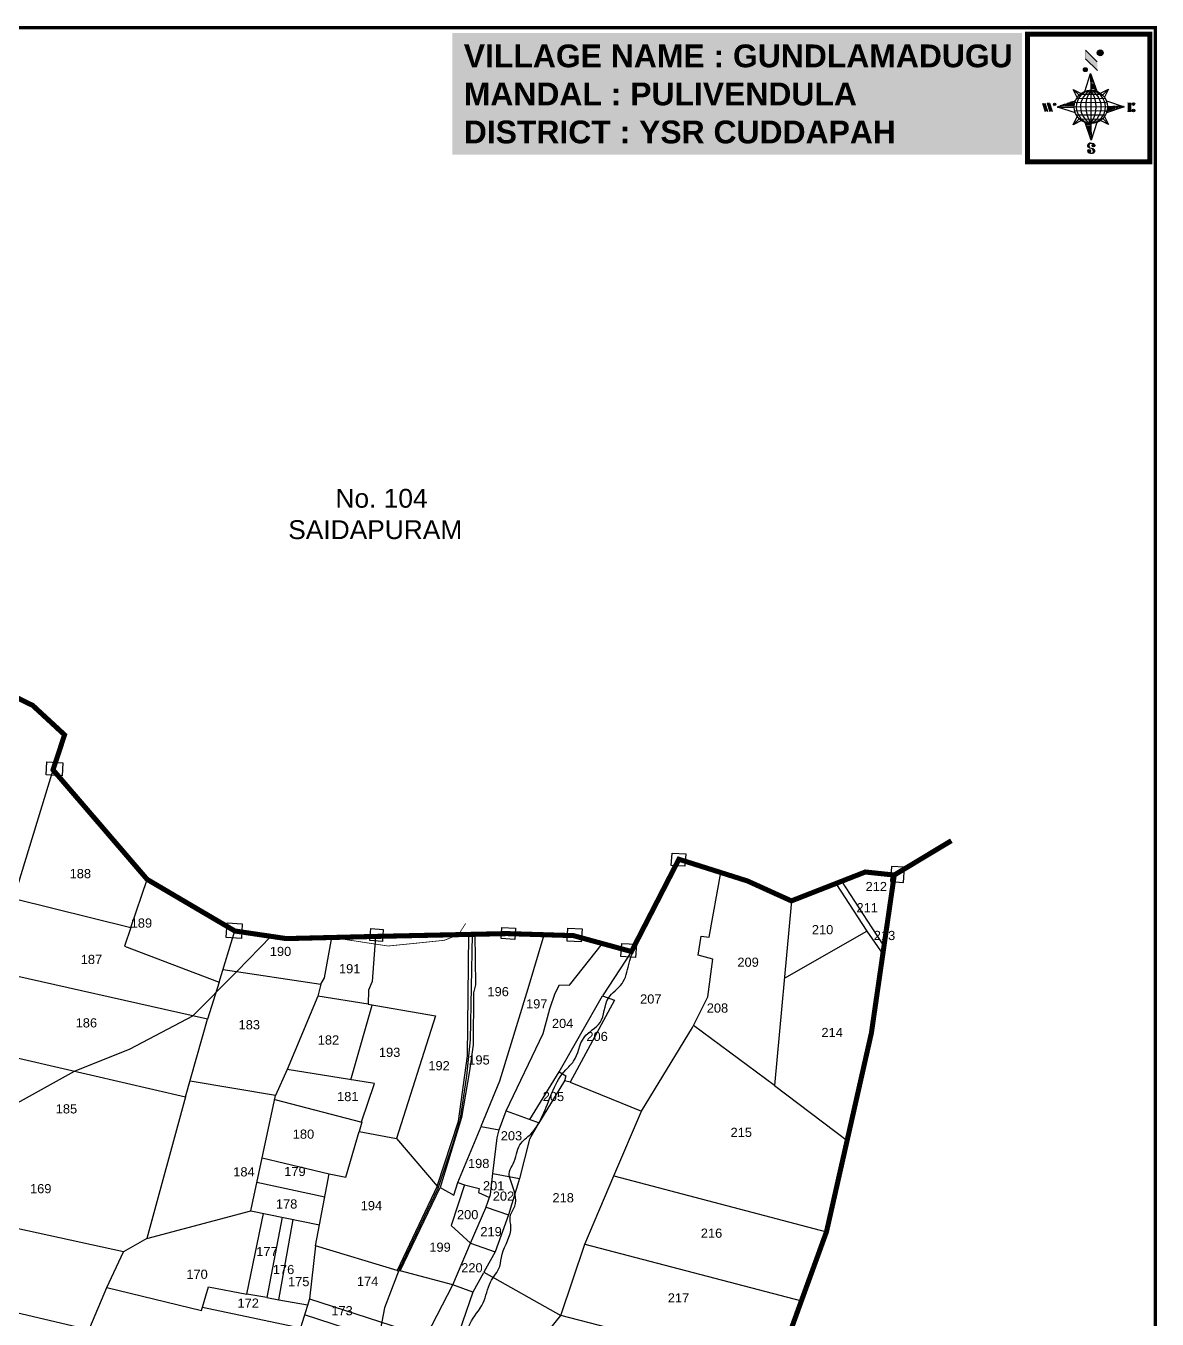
# Model space of a CAD drawing. Header units: millimetres. Extents: x 201998 to 206429, y 1598826 to 1606077.
# Drawn here: x 204644 to 206428, y 1603661 to 1605701 of the extents above; entities that cross this region are included whole.
import ezdxf

# ---------------------------------------------------------------- set-up
doc = ezdxf.new("R2010")
doc.units = ezdxf.units.MM
for name, color, linetype in [('bord', 1, 'Continuous'), ('PLOTS', 7, 'Continuous'), ('PLOTS NO', 7, 'Continuous'), ('ROADS', 1, 'Continuous'), ('STREAMS', 4, 'Continuous'), ('TEXT', 1, 'Continuous'), ('VILLAGE BOUNDARY STONES', 1, 'Continuous'), ('VILLAGE BOUNDRY', 5, 'Continuous')]:
    doc.layers.add(name, color=color, linetype=linetype)
doc.styles.get("Standard").update_dxf_attribs({"font": 'arial.ttf'})
pattern_1 = [(267.297113149, (-8720374.938, 50637915.138), (10.5367255337, -0.497431438), [])]
pattern_2 = [(357.297113149, (-8720374.938, 50637915.138), (0.497431438, 10.5367255337), [])]

# ---------------------------------------------------------------- blocks, each defined once
blk = doc.blocks.new('*X19')
at = {"color": 0, "linetype": 'Continuous'}
for p, q in [((6321.6, 240.5), (6322.3, 241.2)), ((6321.6, 240.3), (6322.3, 241)), ((6321.6, 240.1), (6322.3, 240.8)), ((6321.6, 239.9), (6322.4, 240.7)), ((6321.6, 239.8), (6322.4, 240.6)), ((6321.6, 239.6), (6322.5, 240.5)), ((6321.6, 239.4), (6322.5, 240.3)), ((6321.6, 239.2), (6322.6, 240.2)), ((6321.7, 239.1), (6322.6, 240.1)), ((6321.8, 240.8), (6322.4, 241.4)), ((6321.8, 239), (6322.7, 240)), ((6321.8, 239), (6322.8, 239.9)), ((6321.9, 238.9), (6322.9, 239.8)), ((6322, 238.8), (6323, 239.7)), ((6322.1, 241.3), (6322.4, 241.6)), ((6322.1, 238.7), (6323.1, 239.6)), ((6322.2, 238.6), (6323.1, 239.6)), ((6322.3, 238.5), (6323.2, 239.5)), ((6322.4, 238.5), (6323.3, 239.4)), ((6322.5, 238.4), (6323.4, 239.3)), ((6322.7, 238.4), (6323.6, 239.3)), ((6322.8, 238.3), (6323.7, 239.2)), ((6322.9, 238.3), (6323.8, 239.1)), ((6323.1, 238.2), (6323.9, 239.1)), ((6323.2, 238.2), (6324, 239)), ((6323.3, 238.2), (6324.2, 239)), ((6323.5, 238.1), (6324.3, 238.9)), ((6323.7, 238.1), (6324.4, 238.9)), ((6323.8, 238.1), (6324.6, 238.8)), ((6324.1, 238.2), (6324.7, 238.8)), ((6324.3, 238.3), (6324.9, 238.8)), ((6324.6, 238.3), (6325.1, 238.8)), ((6324.8, 238.4), (6325.2, 238.8)), ((6325.1, 238.5), (6325.4, 238.8)), ((6325.4, 238.6), (6325.6, 238.8))]:
    blk.add_line(p, q, dxfattribs=at)
blk = doc.blocks.new('*X18')
at = {"color": 0, "linetype": 'Continuous'}
for p, q in [((6324.4, 240.3), (6324.5, 240.4)), ((6324.6, 240.3), (6324.8, 240.5)), ((6324.7, 240.2), (6325, 240.5)), ((6324.8, 240.2), (6325.2, 240.6)), ((6325, 240.1), (6325.5, 240.6)), ((6325.1, 240.1), (6325.6, 240.6)), ((6325.2, 240), (6325.8, 240.6)), ((6325.3, 240), (6326, 240.6)), ((6325.4, 239.9), (6326.1, 240.6)), ((6325.5, 239.8), (6326.2, 240.5)), ((6325.6, 239.8), (6326.3, 240.5)), ((6325.7, 239.7), (6326.5, 240.4)), ((6325.9, 239.6), (6326.6, 240.3)), ((6326, 239.5), (6326.7, 240.3)), ((6326, 239.4), (6326.8, 240.2)), ((6326.1, 239.3), (6327, 240.2)), ((6326.2, 239.3), (6327.1, 240.1)), ((6326.3, 239.2), (6327.1, 240)), ((6326.4, 239.1), (6327.2, 239.9)), ((6326.5, 239), (6327.3, 239.8)), ((6326.5, 238.9), (6327.4, 239.7)), ((6326.6, 238.8), (6327.5, 239.6)), ((6326.7, 238.7), (6327.5, 239.5)), ((6326.8, 238.6), (6327.6, 239.4)), ((6326.8, 238.5), (6327.7, 239.3)), ((6326.8, 236.5), (6327.4, 237)), ((6326.9, 238.3), (6327.8, 239.2)), ((6326.9, 238.2), (6327.9, 239.1)), ((6326.9, 236.8), (6327.6, 237.4)), ((6327, 238.1), (6327.8, 239)), ((6327, 237.9), (6327.8, 238.8)), ((6327, 237.8), (6327.8, 238.6)), ((6327, 237.6), (6327.8, 238.4)), ((6327, 237.4), (6327.8, 238.2)), ((6327, 237.3), (6327.8, 238)), ((6327, 237.1), (6327.8, 237.9))]:
    blk.add_line(p, q, dxfattribs=at)
blk = doc.blocks.new('H')
at = {"layer": 'bord', "extrusion": (0.000427885, 0.004792, 0.999988)}
h = blk.add_hatch(dxfattribs=at)
h.set_pattern_fill('LINE', color=8, scale=84.387686, angle=-2.70289, style=0)
h.set_pattern_definition(pattern_2)
h.paths.add_polyline_path([(-492.5, 785.6, -0.090992), (-448, 775.2), (-486.5, 912)])
h = blk.add_hatch(dxfattribs=at)
h.set_pattern_fill('LINE', color=8, scale=84.387686, angle=-92.70289, style=0)
h.set_pattern_definition(pattern_1)
h.paths.add_polyline_path([(-624.9, 665.1, -0.090992), (-614.5, 709.6), (-751.3, 671.1)])
h = blk.add_hatch(dxfattribs=at)
h.set_pattern_fill('LINE', color=8, scale=84.387686, angle=-92.70289, style=0)
h.set_pattern_definition(pattern_1)
h.paths.add_polyline_path([(-245.6, 647.2), (-372, 653.2, -0.090992), (-382.4, 608.7)])
h = blk.add_hatch(dxfattribs=at)
h.set_pattern_fill('LINE', color=8, scale=84.387686, angle=-2.70289, style=0)
h.set_pattern_definition(pattern_2)
h.paths.add_polyline_path([(-504.4, 532.7, -0.090992), (-548.9, 543.1), (-510.4, 406.3)])
for p, q in [((-516.2, 1087.1, -1217.1), (-431.5, 994, -1216.7)), ((-519.4, 1020.4, -1216.8), (-434.7, 927.3, -1216.4)), ((-538.3, 773.7, -1215.6), (-487, 906.2, -1216.3)), ((-487, 906.2, -1216.3), (-493, 779.8, -1215.7)), ((-487, 906.2, -1216.3), (-448.5, 769.4, -1215.7)), ((-626.7, 793.8, -1215.7), (-566.8, 760.2, -1215.6)), ((-626.7, 793.8, -1215.7), (-584.1, 747, -1215.5)), ((-598.9, 731, -1215.4), (-626.7, 793.8, -1215.7)), ((-864.7, 700.9, -1215.1), (-846.9, 637.7, -1214.9)), ((-846.9, 700.1, -1215.1), (-829.1, 636.9, -1214.9)), ((-829.1, 699.2, -1215.2), (-811.3, 636, -1214.9)), ((-829.1, 699.2, -1215.2), (-811.3, 698.4, -1215.2)), ((-811.3, 698.4, -1215.2), (-793.5, 635.2, -1214.9)), ((-751.8, 665.3, -1215), (-615, 703.8, -1215.3)), ((-421.3, 753.3, -1215.6), (-358.5, 781.1, -1215.7)), ((-358.5, 781.1, -1215.7), (-405.3, 738.5, -1215.5)), ((-358.5, 781.1, -1215.7), (-392.1, 721.2, -1215.4)), ((-378.6, 692.6, -1215.3), (-246.1, 641.4, -1215.1)), ((-751.8, 665.3, -1215), (-625.4, 659.3, -1215)), ((-619.3, 614, -1214.8), (-751.8, 665.3, -1215)), ((-246.1, 641.4, -1215.1), (-382.9, 602.9, -1214.9)), ((-372.5, 647.4, -1215.1), (-246.1, 641.4, -1215.1)), ((-213.5, 669.3, -1215.3), (-216.7, 600.8, -1214.9)), ((-197.2, 599.9, -1214.9), (-193.9, 668.4, -1215.3)), ((-639.4, 525.6, -1214.4), (-605.8, 585.5, -1214.7)), ((-639.4, 525.6, -1214.4), (-592.6, 568.1, -1214.6)), ((-576.6, 553.3, -1214.6), (-639.4, 525.6, -1214.4)), ((-510.9, 400.5, -1213.9), (-549.4, 537.2, -1214.5)), ((-459.6, 533, -1214.5), (-510.9, 400.5, -1213.9)), ((-504.9, 526.9, -1214.5), (-510.9, 400.5, -1213.9)), ((-371.2, 512.9, -1214.5), (-431.1, 546.5, -1214.6)), ((-371.2, 512.9, -1214.5), (-413.8, 559.7, -1214.7)), ((-399, 575.7, -1214.7), (-371.2, 512.9, -1214.5))]:
    blk.add_line(p, q, dxfattribs=at)
at = {"layer": 'bord', "color": 8, "linetype": 'ByBlock', "extrusion": (0.000427885, 0.004792, 0.999988)}
for p, q in [((-375, 679.2, -1215.3), (-619.9, 690.7, -1215.2)), ((-386.5, 711.4, -1215.4), (-605.5, 721.7, -1215.4)), ((-410.8, 744.2, -1215.5), (-578.1, 752.1, -1215.5)), ((-493, 779.8, -1215.7), (-504.9, 526.9, -1214.5)), ((-372.5, 647.4, -1215.1), (-625.4, 659.3, -1215)), ((-378, 615.9, -1214.9), (-622.9, 627.5, -1214.9)), ((-392.4, 584.9, -1214.8), (-611.4, 595.3, -1214.7)), ((-419.8, 554.6, -1214.6), (-587.1, 562.5, -1214.6))]:
    blk.add_line(p, q, dxfattribs=at)
at = {"layer": 'bord', "extrusion": (0.000427885, 0.004792, 0.999988), "elevation": -1212.1}
for points, const_width in [([(-522, 959.6), (-515.7, 1092.9)], 1.61), ([(-434.2, 933.1), (-427.9, 1066.5)], 1.61), ([(-870.1, 707), (-846.4, 705.9)], 0.642), ([(-828.6, 642.7), (-855.2, 643.9)], 0.642), ([(-828.6, 642.7), (-821, 678)], 0.642), ([(-810.8, 641.8), (-784.1, 640.6)], 0.642), ([(-793, 641), (-781.6, 693.9)], 0.642), ([(-177.1, 604.8), (-226, 607.1)], 0.706), ([(-222.7, 675.6), (-173.8, 673.3)], 0.706), ([(-194.8, 644.8), (-185, 644.4)], 0.706)]:
    blk.add_lwpolyline(points, dxfattribs=dict(at, const_width=const_width))
for points, const_width in [([(-413.7, 1073.1, 1), (-397.6, 1057.7, 1)], 22.3), ([(-530.3, 949.5, 1), (-519.6, 939.3, 1)], 14.8), ([(-775.9, 696.6, 1), (-769.5, 690.4, 1)], 8.9), ([(-180.1, 618, 1), (-173.1, 611.2, 1)], 9.79), ([(-177.8, 666.9, 1), (-170.8, 660.1, 1)], 9.79), ([(-525.2, 321.6, 1), (-533.4, 328.9, 1)], 11.1), ([(-489.8, 361.7, 1), (-498.1, 369.1, 1)], 11.1)]:
    blk.add_lwpolyline(points, format="xyb", close=True, dxfattribs=dict(at, const_width=const_width))
for points in [[(-537, 317.4), (-530.7, 310.5), (-519.8, 306.8), (-504.9, 306.9), (-493.9, 310), (-486.3, 317.7), (-486.5, 325.8), (-490.6, 333.3), (-493.5, 336.2), (-502.8, 340.9), (-522.5, 347.3), (-530.4, 351.6), (-533.7, 354.6), (-537.4, 362.6), (-537, 373.4), (-530, 380.7), (-520, 384.1), (-503.5, 384.2), (-492.5, 379.9), (-487.1, 373.3)], [(-522.5, 347.6), (-526.2, 353.8), (-527.8, 360.6), (-527.9, 370.6), (-525.9, 375.5), (-521.3, 381.2), (-514.5, 384.4)], [(-504.9, 306.9), (-499, 312.4), (-497, 319.4), (-497.5, 326.5), (-501.2, 335.4), (-509.2, 343.2)]]:
    blk.add_lwpolyline(points, dxfattribs=at)
at = {"layer": 'bord', "extrusion": (0.000427885, 0.004792, 0.999988)}
for centre, radius in [((-405.6, 1065.4, -1212.1), 22.3), ((-525, 944.4, -1212.1), 14.8), ((-772.7, 693.5, -1212.1), 8.9), ((-498.4, 659.1, -1212.1), 126.6), ((-176.6, 614.6, -1212.1), 9.79), ((-174.3, 663.5, -1212.1), 9.79), ((-529.3, 325.2, -1212.1), 11.1), ((-494, 365.4, -1212.1), 11.1)]:
    blk.add_circle(centre, radius, dxfattribs=at)
at = {"layer": 'bord', "color": 8, "linetype": 'ByBlock', "extrusion": (0.000427885, 0.004792, 0.999988)}
for centre, radius, start, end in [((-481.5, 658.3, -1212.1), 127.7, 94.92536, 259.66906), ((-436.8, 656.2, -1212.1), 140.8, 113.28644, 241.30798), ((-315.9, 650.5, -1212.1), 222.3, 142.58916, 212.00526), ((-560.1, 662.1, -1212.1), 140.8, 293.28644, 61.30798), ((-681, 667.8, -1212.1), 222.3, 322.58916, 32.00526), ((-515.4, 659.9, -1212.1), 127.7, 274.92536, 79.66906)]:
    blk.add_arc(centre, radius, start, end, dxfattribs=at)
at = {"layer": 'bord', "extrusion": (0.000427885, 0.004792, 0.999988)}
for points in [[(-515.7, 1092.9, -1212.1), (-431, 999.8, -1212.1), (-518.9, 1026.2, -1212.1), (-434.2, 933.1, -1212.1)], [(-864.1, 706.7, -1212.1), (-846.4, 705.9, -1212.1), (-846.3, 643.5, -1212.1), (-828.6, 642.7, -1212.1)], [(-828.6, 705, -1212.1), (-810.8, 704.2, -1212.1), (-810.8, 641.8, -1212.1), (-793, 641, -1212.1)], [(-193.4, 674.2, -1212.1), (-196.6, 605.7, -1212.1), (-213, 675.1, -1212.1), (-216.2, 606.7, -1212.1)]]:
    blk.add_solid(points, dxfattribs=at)
at = {"layer": 'bord', "extrusion": (0.000427885, 0.004792, 0.999988), "xscale": 7.977342409717546, "yscale": 7.977342409717546, "zscale": 7.977342409717546, "rotation": 138.0840426661453}
for name, p in [('*X18', (38300.5, -31929.4, -1212.1)), ('*X19', (38314.4, -31950.9, -1212.1))]:
    blk.add_blockref(name, p, dxfattribs=at)

msp = doc.modelspace()

# ---------------------------------------------------------------- linework, layer by layer
at = {"color": 5, "const_width": 5.6}
msp.add_lwpolyline([(202000.9, 1605698.7), (206425.5, 1605698.7), (206425.5, 1598829.6), (202000.9, 1598829.6)], close=True, dxfattribs=at)
at = {"layer": 'PLOTS'}
for points in [[(204332, 1603378.5), (204454.3, 1603777.1), (204479.7, 1603860.1), (204610.6, 1604324.8), (204624.7, 1604324.5), (204686.5, 1604527.5)], [(204624.7, 1604324.5), (204809, 1604278.5), (204835, 1604354.6)], [(205264.4, 1603012.7), (205246, 1603046.9), (205249.9, 1603163.8), (205300.4, 1603289.5), (205316.7, 1603362.1), (205350.4, 1603472.2), (205387.3, 1603542.5), (205487.5, 1603666.7), (205525.4, 1603779.2), (205571.4, 1603886.8), (205615, 1603988.9), (205695.4, 1604121), (205719.7, 1604169.5), (205727.2, 1604228.6), (205704.4, 1604235.2), (205708.8, 1604265.3), (205721.8, 1604263.4), (205739.8, 1604365.5)], [(205921.6, 1604348.2), (205970.5, 1604273)], [(205997.4, 1604249.3), (205978.7, 1604278.3), (205930.9, 1604351.8)], [(205851.3, 1604320.7), (205824.7, 1604029.2), (205696.9, 1604124)], [(204809, 1604278.5), (204799.1, 1604249.5), (204948.5, 1604192.4), (204973.4, 1604273.2)], [(205195.3, 1604264.7), (205189.7, 1604193.6), (205184.2, 1604179.9), (205183.8, 1604157.5), (205104.1, 1604170.4)], [(205292.6, 1603870.6), (205326, 1603972.9), (205340.1, 1604076.4), (205342.4, 1604267.8)], [(205352.1, 1604268), (205353.1, 1604188.5), (205349.6, 1604175.5), (205349.4, 1604093.6), (205343.4, 1604052.3), (205331, 1603978.8), (205297.2, 1603868.2)], [(205362.1, 1603965.1), (205391.2, 1604037), (205436.1, 1604182.5), (205461.3, 1604267.3)], [(205840.2, 1604198.9), (205970.5, 1604273), (205995.6, 1604236.8)], [(204954.7, 1604212.5), (205108.8, 1604189.1), (205114.8, 1604199.2), (205126.2, 1604263)], [(205307.4, 1603428.6), (205298.1, 1603519.4), (205283.6, 1603564.7), (205247, 1603578.9), (205276, 1603635.4), (205317.4, 1603715), (205345.2, 1603780.7), (205369.5, 1603836.5), (205376.8, 1603857.3), (205380.4, 1603890.3), (205387.4, 1603947), (205390.5, 1603959.7), (205401.4, 1603989.5), (205459.5, 1604111.5), (205470.4, 1604150.3), (205478.5, 1604175.3), (205485.3, 1604188.1), (205501.3, 1604187.6), (205553.2, 1604253.3)], [(205599, 1604240.8), (205553.1, 1604170.7), (205572.2, 1604163.8), (205502.3, 1604034.7), (205493.2, 1604036.5), (205452.6, 1603969.2), (205437.9, 1603944.7), (205422.5, 1603882.4), (205404.8, 1603825.1), (205384, 1603766.9), (205366.3, 1603734.9), (205487.5, 1603666.7)], [(204948.5, 1604192.4), (204930.4, 1604134), (204579, 1604212.8)], [(205108.8, 1604189.1), (205104.1, 1604170.4), (205055.8, 1604054.7), (205037.7, 1604013.6), (204902.7, 1604036.2)], [(205484.8, 1604051.1), (205553.1, 1604170.7)], [(205156.1, 1604038.5), (205189.8, 1604156.4)], [(205183.8, 1604157.5), (205289.7, 1604139.2), (205228.2, 1603945.8)], [(204545.2, 1604092.4), (204895.7, 1604011.3), (204930.4, 1604134)], [(205173.2, 1603971.9), (205193.8, 1604032.4), (205055.8, 1604054.7)], [(205438.8, 1603975.7), (205484.8, 1604051.1), (205495.4, 1604044.5), (205493.2, 1604036.5)], [(205502.3, 1604034.7), (205615, 1603988.9)], [(205824.7, 1604029.2), (205939.2, 1603942.5)], [(204895.7, 1604011.3), (204834.7, 1603788.2), (204797.7, 1603766.7), (204472.9, 1603837.9)], [(204834.7, 1603788.2), (204998.4, 1603831.6), (205037.7, 1604013.6)], [(205036.4, 1604007.5), (205173.6, 1603971.8), (205169.3, 1603956.8)], [(205401.4, 1603989.5), (205453.3, 1603970.4)], [(205325, 1603876.1), (205362, 1603964.8), (205390.5, 1603959.7)], [(204998.4, 1603831.6), (205106.7, 1603809.6), (205122.2, 1603889.8), (205148.2, 1603884.8), (205169.3, 1603956.8), (205228.2, 1603945.8), (205292.6, 1603870.6), (205229.3, 1603737.5), (205234.2, 1603736.7)], [(205016.4, 1603915), (205122.2, 1603889.8)], [(205380.4, 1603890.3), (205422.5, 1603882.4)], [(205571.4, 1603886.8), (205906.7, 1603798.7)], [(205115.1, 1603853.2), (205008, 1603876.3)], [(205317.3, 1603714.8), (205234.2, 1603736.7), (205297.2, 1603868.2), (205318.6, 1603856.3), (205325, 1603876.1), (205335.7, 1603872.7), (205358.6, 1603867.1), (205357.9, 1603860.3), (205375.2, 1603852.7)], [(205335.7, 1603872.7), (205314.8, 1603808.5), (205345.2, 1603780.7)], [(204472.9, 1603837.9), (204279.8, 1603203.4), (204327.2, 1603198.7), (204389.7, 1603178.3), (204410.6, 1603177.9), (204572.5, 1603170.6), (204574, 1603214.7), (204588, 1603216.9), (204600.1, 1603253.2), (204699.3, 1603539.9), (204771.3, 1603710.8), (204797.7, 1603766.7)], [(205369.8, 1603837.4), (205404.8, 1603825.1)], [(204771.3, 1603710.8), (204920.7, 1603674.1), (204931.7, 1603711.8), (204992.4, 1603700.1), (205018.4, 1603827.6)], [(205048.1, 1603821.5), (205023.7, 1603694.8), (204992.4, 1603700.1)], [(205023.7, 1603694.8), (205042.6, 1603691.4), (205065.2, 1603818)], [(205229.3, 1603737.5), (205100.7, 1603776.5), (205106.7, 1603809.6)], [(205100.7, 1603776.5), (205091.1, 1603692.8), (205087.2, 1603680.7), (205076.7, 1603646.9), (205049.2, 1603558.9), (205038.6, 1603515.3), (205032.5, 1603478.2), (204972.8, 1603353.4), (204662.8, 1603434.3)], [(205345.2, 1603780.7), (205383.9, 1603766.8)], [(205525.3, 1603779), (205867.1, 1603689.6)], [(205365.8, 1603733.9), (205348.6, 1603703.5), (205315.9, 1603608.5), (205290.3, 1603569.3), (205307.8, 1603500.6), (205313.7, 1603442.1)], [(204743, 1603643.7), (204435.9, 1603716.1)], [(205348.6, 1603703.5), (205317.4, 1603715)], [(204922.2, 1603679.5), (205076.7, 1603646.9)], [(205042.6, 1603691.4), (205088, 1603683.3)], [(205091.1, 1603692.8), (205274.8, 1603633.1)], [(205262.6, 1603609.3), (205083.1, 1603667.7)], [(205826.8, 1603578.4), (205487.5, 1603666.7)]]:
    msp.add_lwpolyline(points, dxfattribs=at)
at = {"layer": 'ROADS', "const_width": 1.19}
msp.add_lwpolyline([(205126.2, 1604263), (205215.1, 1604249.5), (205258.8, 1604253.9), (205286, 1604256.7), (205304, 1604258.6), (205326.2, 1604267.5), (205337.5, 1604285.2)], dxfattribs=at)
at = {"layer": 'ROADS'}
for points in [[(203544.6, 1603338.3), (203629.1, 1603377.9), (203671, 1603397.6), (203729.6, 1603425.9), (203774.4, 1603474.5), (203803.7, 1603511), (203846.7, 1603546.9), (203912.9, 1603602.3), (203967.5, 1603623.7), (204048.3, 1603654.7), (204092.3, 1603684.2), (204131, 1603721.7), (204226.4, 1603769.4), (204325.5, 1603819), (204436.4, 1603903.9), (204616.1, 1603994.4), (204720.4, 1604051.9), (204808.3, 1604087), (204907.1, 1604139.2), (204976.4, 1604209.2), (205030.6, 1604264.8)], [(205347.9, 1604267.9), (205344.7, 1604101.5), (205339, 1604044.6), (205328.2, 1603974.4), (205320.7, 1603949.9), (205317, 1603938), (205293.4, 1603867.1), (205232.8, 1603739.3), (205209.3, 1603678.4), (205192.8, 1603590.1), (205150.3, 1603496.2), (205068, 1603314.6), (205059.7, 1603262), (205044, 1603157.7), (205027.9, 1603064.3)]]:
    msp.add_lwpolyline(points, dxfattribs=at)
at = {"layer": 'STREAMS'}
msp.add_spline([(205496.1, 1602391.8), (205468.9, 1602385.7), (205436.4, 1602366.4), (205405.4, 1602362.1), (205379.9, 1602347.5), (205330.7, 1602330.6), (205304.3, 1602304.9), (205268.4, 1602283.7), (205235.2, 1602244.4), (205224.9, 1602233.4), (205202, 1602220.8), (205187, 1602197), (205175.2, 1602185.7), (205067.4, 1602182.9), (204893.4, 1602230.8), (204872.7, 1602252.3), (204863.3, 1602284.8), (204854.8, 1602308), (204851.7, 1602319.6), (204831.7, 1602400.6), (204830.4, 1602415), (204824.9, 1602430.5), (204824.5, 1602452.4), (204818.8, 1602468.1), (204813.1, 1602500.4), (204805, 1602506.3), (204762.4, 1602523), (204751.7, 1602529.3), (204712.4, 1602553.9), (204690.9, 1602579.2), (204679.1, 1602587.1), (204671.5, 1602590.2), (204673.3, 1602641.6), (204680.7, 1602668.6), (204696.6, 1602693.7), (204703.3, 1602709.2), (204712.6, 1602724.2), (204719.3, 1602747.8), (204725.7, 1602765.1), (204734, 1602833.7), (204727.5, 1602894.7), (204724.8, 1602908.7), (204742.6, 1602926.1), (204763.5, 1602947.9), (204760.9, 1602974.7), (204776.8, 1602988.4), (204798.1, 1603024.7), (204827.1, 1603051.3), (204834, 1603070.7), (204855.4, 1603131.8), (204882.6, 1603182.1), (204923.6, 1603242.8), (204930.1, 1603255.8), (204976.9, 1603299.4), (205010.6, 1603306.8), (205052.6, 1603305.4), (205087, 1603301.9), (205145.2, 1603314), (205168.8, 1603330.4), (205206.8, 1603362.3), (205222.2, 1603380.8), (205232.8, 1603427), (205244.1, 1603447.6), (205252.7, 1603470), (205262.4, 1603479.4), (205266.3, 1603498), (205281.7, 1603546.4), (205310.9, 1603576.5), (205335.7, 1603625.3), (205344.3, 1603653.8), (205365, 1603686.4), (205376.7, 1603719.3), (205391.1, 1603743.9), (205394.9, 1603763.1), (205408.9, 1603806.1), (205407.7, 1603822.3), (205414.8, 1603839), (205409.5, 1603876), (205406.6, 1603893.6), (205412.4, 1603905.9), (205423.1, 1603935.9), (205440, 1603952.8), (205460.9, 1603986.4), (205495.3, 1604054.1), (205507.8, 1604067.7), (205524.3, 1604105.4), (205549.5, 1604128.8), (205562.6, 1604167.2), (205584.1, 1604190.2), (205594.7, 1604220.1), (205614.3, 1604270.7)], degree=3, dxfattribs=at)
at = {"layer": 'VILLAGE BOUNDARY STONES'}
for points in [[(204676.9, 1604539.9), (204701.9, 1604538.3), (204700.7, 1604518.1), (204675.7, 1604519.7)], [(205663.2, 1604396.2), (205684.6, 1604394.8), (205683.3, 1604375.3), (205661.9, 1604376.6)], [(206029.9, 1604373.8), (206009.2, 1604375.1), (206007.7, 1604351.1), (206028.3, 1604349.8)], [(204961.2, 1604286.1), (204985.1, 1604284.6), (204983.6, 1604261.3), (204959.8, 1604262.8)], [(205187.6, 1604277), (205207.3, 1604275.7), (205206.1, 1604256.8), (205186.4, 1604258)], [(205394.6, 1604278.9), (205416.1, 1604277.5), (205415, 1604259.8), (205393.5, 1604261.1)], [(205498.7, 1604277.9), (205521.1, 1604276.4), (205519.8, 1604255.9), (205497.4, 1604257.3)], [(205583.6, 1604253.7), (205606.8, 1604252.2), (205605.5, 1604231.2), (205582.3, 1604232.7)]]:
    msp.add_lwpolyline(points, close=True, dxfattribs=at)
at = {"layer": 'VILLAGE BOUNDRY', "color": 200, "const_width": 7.9, "elevation": 0.1}
msp.add_lwpolyline([(206416.6, 1605688.2), (206223.6, 1605688.2), (206223.6, 1605487), (206416.6, 1605487)], close=True, dxfattribs=at)
at = {"layer": 'VILLAGE BOUNDRY', "const_width": 8}
for points in [[(205811.4, 1603536.2), (205906.7, 1603798.7), (205977.5, 1604112.2), (206013.6, 1604361.5), (205967.9, 1604366.3), (205851.3, 1604320.7), (205782.1, 1604352.1), (205673.8, 1604386.4), (205599, 1604240.8), (205507.4, 1604265.9), (205402.5, 1604269.1), (205197.7, 1604264.7), (205054.6, 1604261.2), (204973.4, 1604273.2), (204835, 1604354.6), (204686.5, 1604527.5), (204704.7, 1604582.7), (204654.4, 1604629.2), (204587.2, 1604662)], [(206013.6, 1604361.5), (206103.7, 1604415.7)]]:
    msp.add_lwpolyline(points, dxfattribs=at)

# ---------------------------------------------------------------- block references
at = {"layer": 'VILLAGE BOUNDRY', "color": 1, "xscale": 0.207488514423048, "yscale": 0.207488514423048, "zscale": 0.207488514423048, "rotation": 3.078330600073182}
msp.add_blockref('H', (206434.4, 1605443.8, 252.7), dxfattribs=at)

# ---------------------------------------------------------------- texts
at = {"layer": 'PLOTS NO'}
for s, p in [('188', (204712.7, 1604356.5)), ('212', (205968.3, 1604336.1)), ('211', (205954, 1604302.7)), ('189', (204809, 1604278.5)), ('210', (205883.6, 1604268.1)), ('213', (205981.3, 1604258.9)), ('190', (205028.5, 1604233.7)), ('187', (204730.2, 1604221.1)), ('209', (205766.1, 1604216.7)), ('191', (205137.6, 1604206.4)), ('196', (205371.8, 1604170.3)), ('197', (205432.7, 1604151)), ('207', (205612.6, 1604158.7)), ('208', (205717.8, 1604144.4)), ('186', (204722.2, 1604121)), ('183', (204979.2, 1604118)), ('204', (205473.5, 1604120.1)), ('182', (205104.1, 1604094)), ('206', (205527.9, 1604099.6)), ('214', (205898.7, 1604105.8)), ('193', (205200.6, 1604074.5)), ('192', (205278.6, 1604053.4)), ('195', (205341.6, 1604062.5)), ('181', (205134.6, 1604004.7)), ('205', (205459, 1604004.8)), ('185', (204690.8, 1603985.3)), ('180', (205064.7, 1603945.4)), ('215', (205755.3, 1603948.2)), ('203', (205392.8, 1603942.8)), ('184', (204970.8, 1603885.9)), ('179', (205051.2, 1603886.5)), ('198', (205341.1, 1603899.1)), ('201', (205364.7, 1603863.9)), ('169', (204650.2, 1603859.4)), ('202', (205380.2, 1603847.6)), ('218', (205474.4, 1603845)), ('178', (205038.1, 1603835.2)), ('194', (205171.9, 1603832.6)), ('200', (205323.7, 1603818.4)), ('219', (205360.6, 1603791.6)), ('216', (205708.4, 1603789.1)), ('177', (205007.1, 1603760.2)), ('199', (205280.1, 1603767)), ('170', (204896.8, 1603724.3)), ('176', (205033.3, 1603731.8)), ('220', (205330.4, 1603734.5)), ('175', (205057.2, 1603712.7)), ('174', (205165.9, 1603713.2)), ('172', (204977.5, 1603678.7)), ('217', (205656.3, 1603687)), ('173', (205125.5, 1603666.8))]:
    msp.add_text(s, height=14.5, dxfattribs=at).set_placement(p)
at = {"layer": 'TEXT', "insert": (205132, 1604970.9), "char_height": 29.724, "width": 195.125, "attachment_point": 1}
msp.add_mtext('No. 104\\P\\pi-74.4392;SAIDAPURAM', dxfattribs=at)
at = {"layer": 'VILLAGE BOUNDRY', "insert": (205334.5, 1605672.1), "char_height": 36, "width": 862.445, "attachment_point": 1, "bg_fill": 1, "box_fill_scale": 1.5, "bg_fill_color": 9, "bg_fill_transparency": 0}
msp.add_mtext('{\\fArial|b1|i0|c0|p34;\\C1;VILLAGE NAME :\\C5; GUNDLAMADUGU\\P\\C1;MANDAL : \\C5;PULIVENDULA \\P\\C1;DISTRICT : \\C5;YSR CUDDAPAH}', dxfattribs=at)

doc.saveas('drawing.dxf')
